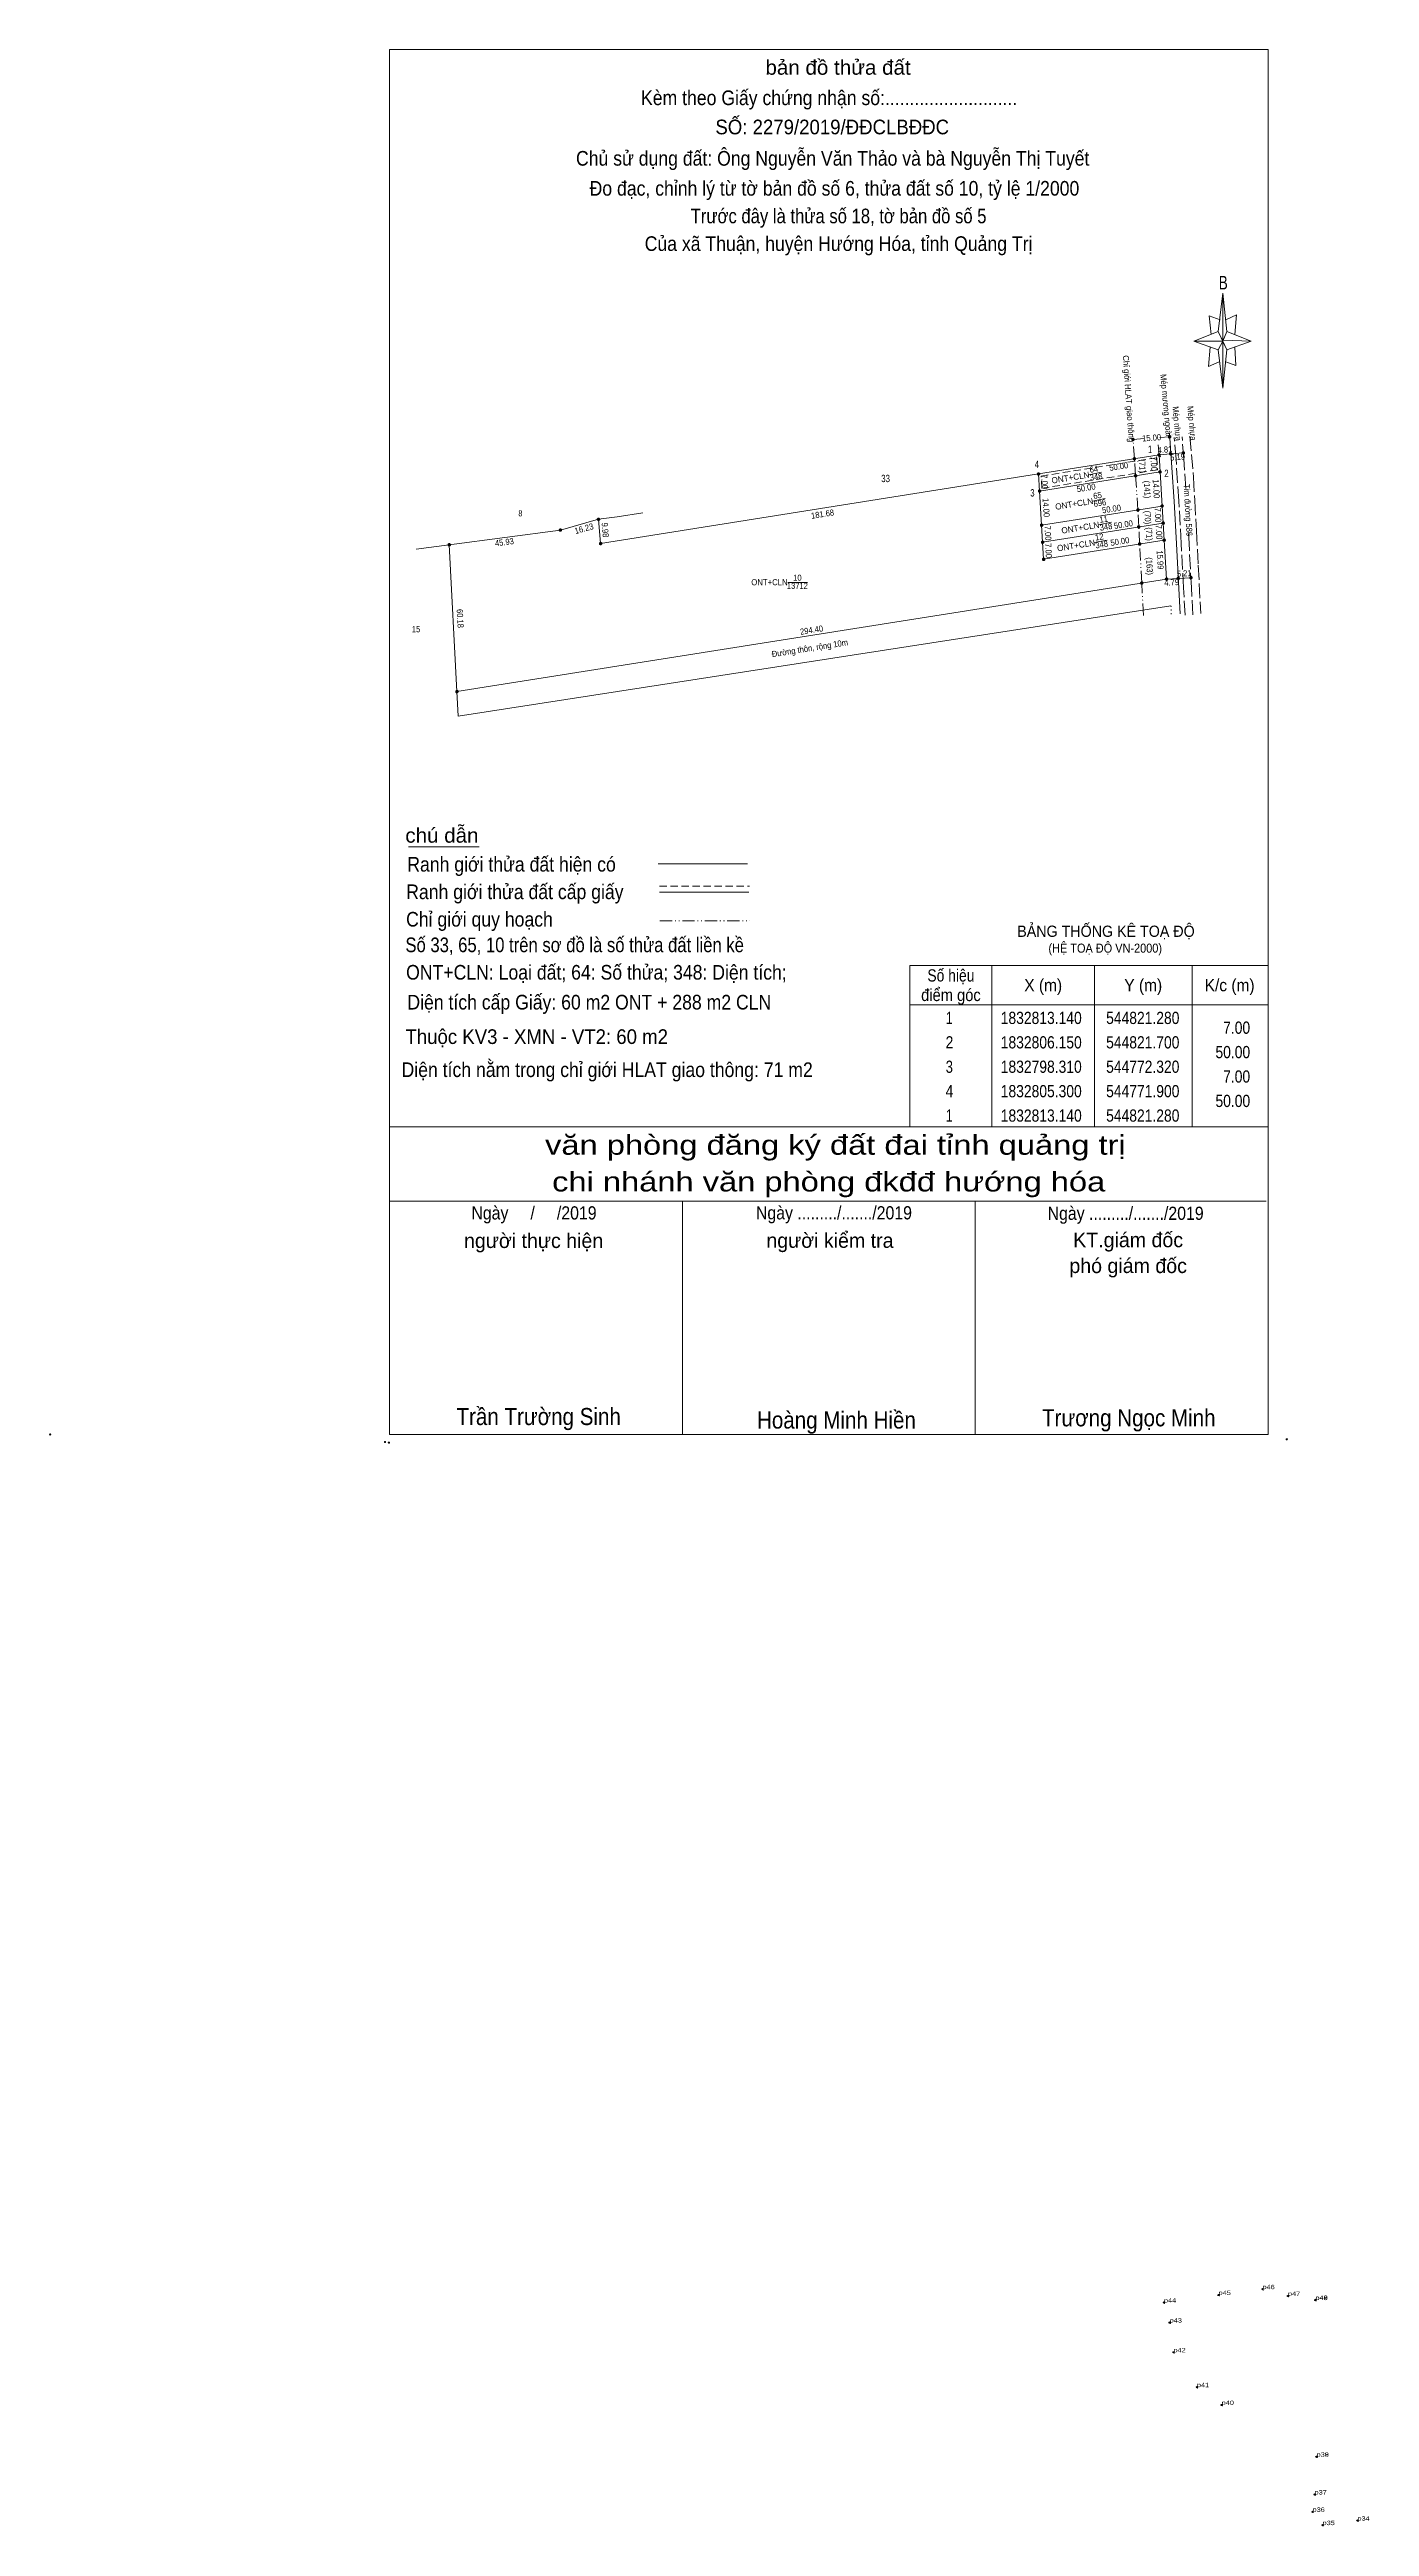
# Model space of a CAD drawing. Header units: metres. Extents: x 542053 to 545555, y 1832668 to 1833706.
# Drawn here: x 543971 to 544512, y 1832682 to 1833696 of the extents above; entities that cross this region are included whole.
import ezdxf
from ezdxf.enums import TextEntityAlignment as Align

# ---------------------------------------------------------------- set-up
doc = ezdxf.new("R2010")
doc.units = ezdxf.units.M
doc.header["$PDMODE"] = 32
doc.header["$PDSIZE"] = 0.5
for name, pattern in [('DASH_DOUBLE_DOT', [9.2, 5, -1.2, 0.3, -1.2, 0.3, -1.2]), ('DOT_DASHED', [7.7, 5, -1.2, 0.3, -1.2]), ('DOTTED', [1.5, 0.3, -1.2]), ('LONG_DASHED', [7.5, 6, -1.5]), ('MEDIUM_DASHED', [4.5, 3, -1.5])]:
    doc.linetypes.add(name, pattern=pattern)
for name, color, linetype, lineweight in [('1', 7, 'Continuous', 13), ('10', 7, 'Continuous', 13), ('17', 7, 'Continuous', 13), ('2', 7, 'Continuous', 13), ('28', 7, 'DASH_DOUBLE_DOT', 13), ('5', 7, 'Continuous', 13), ('6', 7, 'Continuous', 13), ('63', 7, 'Continuous', 13)]:
    doc.layers.add(name, color=color, linetype=linetype, lineweight=lineweight)
doc.layers.add('12', color=7, linetype='Continuous')
doc.layers.add('7', color=7, linetype='Continuous')

msp = doc.modelspace()

# ---------------------------------------------------------------- hatches: boundary and pattern name
at = {"layer": '28'}
for points in [[(544415.97, 1833536.52, 1), (544414.97, 1833536.52, 1)], [(544430.93, 1833537.56, 1), (544429.93, 1833537.56, 1)], [(544416.51, 1833528.61, 1), (544415.51, 1833528.61, 1)], [(544426.62, 1833530.21, 1), (544425.62, 1833530.21, 1)], [(544431.41, 1833530.59, 1), (544430.41, 1833530.59, 1)], [(544436.58, 1833531, 1), (544435.58, 1833531, 1)], [(544377.24, 1833522.37, 1), (544376.24, 1833522.37, 1)], [(544377.66, 1833515.38, 1), (544376.66, 1833515.38, 1)], [(544417, 1833521.63, 1), (544416, 1833521.63, 1)], [(544427.04, 1833523.22, 1), (544426.04, 1833523.22, 1)], [(544196.93, 1833503.81, 1), (544195.93, 1833503.81, 1)], [(544417.96, 1833507.67, 1), (544416.96, 1833507.67, 1)], [(544427.88, 1833509.25, 1), (544426.88, 1833509.25, 1)], [(544181.31, 1833499.39, 1), (544180.31, 1833499.39, 1)], [(544197.81, 1833493.87, 1), (544196.81, 1833493.87, 1)], [(544378.5, 1833501.41, 1), (544377.5, 1833501.41, 1)], [(544378.92, 1833494.42, 1), (544377.92, 1833494.42, 1)], [(544418.3, 1833500.67, 1), (544417.3, 1833500.67, 1)], [(544418.68, 1833493.68, 1), (544417.68, 1833493.68, 1)], [(544428.3, 1833502.26, 1), (544427.3, 1833502.26, 1)], [(544428.72, 1833495.27, 1), (544427.72, 1833495.27, 1)], [(544135.78, 1833493.37, 1), (544134.78, 1833493.37, 1)], [(544379.34, 1833487.43, 1), (544378.34, 1833487.43, 1)], [(544419.54, 1833477.7, 1), (544418.54, 1833477.7, 1)], [(544429.69, 1833479.31, 1), (544428.69, 1833479.31, 1)], [(544434.47, 1833479.59, 1), (544433.47, 1833479.59, 1)], [(544439.68, 1833479.91, 1), (544438.68, 1833479.91, 1)], [(544138.91, 1833433.27, 1), (544137.91, 1833433.27, 1)]]:
    msp.add_hatch(color=256, dxfattribs=at).paths.add_polyline_path(points)

# ---------------------------------------------------------------- linework, layer by layer
at = {"layer": '1'}
msp.add_line((544214.59, 1833506.53), (544204.14, 1833504.78), dxfattribs=at)
for points in [[(544197.31, 1833493.87), (544376.74, 1833522.37), (544426.12, 1833530.21)], [(544204.14, 1833504.78), (544196.43, 1833503.81), (544197.31, 1833493.87)], [(544204.14, 1833504.78), (544196.43, 1833503.81), (544197.31, 1833493.87)], [(544204.14, 1833504.78), (544196.43, 1833503.81), (544197.31, 1833493.87)]]:
    msp.add_lwpolyline(points, dxfattribs=at)
at = {"layer": '1', "linetype": 'MEDIUM_DASHED'}
msp.add_lwpolyline([(544425.19, 1833529.05), (544425.49, 1833524.07), (544378.09, 1833516.54), (544377.79, 1833521.52)], close=True, dxfattribs=at)
at = {"layer": '1'}
for points in [[(544376.74, 1833522.37), (544377.16, 1833515.38), (544378, 1833501.41), (544378.42, 1833494.42), (544378.84, 1833487.43), (544428.22, 1833495.27), (544429.19, 1833479.31), (544138.41, 1833433.27), (544135.28, 1833493.37), (544180.81, 1833499.39), (544196.43, 1833503.81), (544197.31, 1833493.87)], [(544426.54, 1833523.22), (544427.38, 1833509.25), (544378, 1833501.41), (544377.16, 1833515.38)], [(544427.38, 1833509.25), (544427.8, 1833502.26), (544378.42, 1833494.42), (544378, 1833501.41)], [(544427.8, 1833502.26), (544428.22, 1833495.27), (544378.84, 1833487.43), (544378.42, 1833494.42)]]:
    msp.add_lwpolyline(points, close=True, dxfattribs=at)
at = {"layer": '10', "linetype": 'DASH_DOUBLE_DOT'}
for p, q in [((544416.01, 1833528.61), (544415.38, 1833537.84)), ((544417.8, 1833500.67), (544417.46, 1833507.67)), ((544418.18, 1833493.68), (544417.8, 1833500.67))]:
    msp.add_line(p, q, dxfattribs=at)
at = {"layer": '10'}
for p, q in [((544432.25, 1833511.17), (544430.34, 1833538.94)), ((544426.12, 1833530.21), (544425.79, 1833534.32)), ((544426.12, 1833530.21), (544426.54, 1833523.22)), ((544433.21, 1833493.76), (544432.25, 1833511.2)), ((544434.74, 1833465.16), (544433.21, 1833493.76))]:
    msp.add_line(p, q, dxfattribs=at)
at = {"layer": '10', "linetype": 'LONG_DASHED'}
for p, q in [((544436.27, 1833528.64), (544435.57, 1833537.56)), ((544437.11, 1833516.39), (544436.27, 1833528.61)), ((544438.42, 1833494.05), (544438.2, 1833498.04)), ((544439.39, 1833475.95), (544438.42, 1833494.04)), ((544440, 1833464.66), (544439.39, 1833475.95))]:
    msp.add_line(p, q, dxfattribs=at)
for points in [[(544436.79, 1833464.49), (544436.18, 1833475.78), (544435.21, 1833493.87), (544434.25, 1833511.31), (544433.07, 1833528.39), (544432.37, 1833537.31)], [(544438.67, 1833537.87), (544440.21, 1833521.11), (544440.77, 1833511.47), (544441.49, 1833499.1), (544442.17, 1833485.02), (544443.24, 1833465.25)]]:
    msp.add_lwpolyline(points, dxfattribs=at)
at = {"layer": '10', "linetype": 'DASH_DOUBLE_DOT'}
for points in [[(544417.46, 1833507.67), (544416.5, 1833521.63), (544416.01, 1833528.61)], [(544419.76, 1833464.36), (544419.04, 1833477.7), (544418.18, 1833493.68)]]:
    msp.add_lwpolyline(points, dxfattribs=at)
at = {"layer": '10'}
for points in [[(544376.74, 1833522.37), (544377.16, 1833515.38), (544426.54, 1833523.22), (544427.38, 1833509.25)], [(544377.16, 1833515.38), (544378, 1833501.41), (544427.38, 1833509.25), (544427.8, 1833502.26)], [(544180.81, 1833499.39), (544135.28, 1833493.37), (544121.72, 1833491.58)], [(544378, 1833501.41), (544378.42, 1833494.42), (544427.8, 1833502.26), (544428.22, 1833495.27), (544429.19, 1833479.31)], [(544378.42, 1833494.42), (544378.84, 1833487.43), (544428.22, 1833495.27)]]:
    msp.add_lwpolyline(points, dxfattribs=at)
at = {"layer": '17'}
msp.add_line((544118.52, 1833369.73), (544147.48, 1833369.73), dxfattribs=at)
at = {"layer": '2'}
msp.add_line((544138.93, 1833423.23), (544431.01, 1833468.32), dxfattribs=at)
at = {"layer": '2', "linetype": 'DOTTED'}
msp.add_line((544431.01, 1833468.32), (544431.19, 1833463.89), dxfattribs=at)
at = {"layer": '2'}
msp.add_lwpolyline([(544135.28, 1833493.37), (544138.41, 1833433.27), (544429.19, 1833479.31)], dxfattribs=at)
msp.add_point((544426.47, 1833529.71), dxfattribs=at)
at = {"layer": '28', "linetype": 'Continuous'}
for p, q in [((544415.47, 1833536.52), (544420.06, 1833536.84)), ((544426.43, 1833537.28), (544430.43, 1833537.56)), ((544180.81, 1833499.39), (544196.43, 1833503.81)), ((544138.41, 1833433.27), (544138.93, 1833423.23))]:
    msp.add_line(p, q, dxfattribs=at)
at = {"layer": '28'}
for centre in [(544415.47, 1833536.52), (544430.43, 1833537.56), (544416.01, 1833528.61), (544426.12, 1833530.21), (544430.91, 1833530.59), (544436.08, 1833531), (544376.74, 1833522.37), (544377.16, 1833515.38), (544416.5, 1833521.63), (544426.54, 1833523.22), (544196.43, 1833503.81), (544417.46, 1833507.67), (544427.38, 1833509.25), (544180.81, 1833499.39), (544197.31, 1833493.87), (544378, 1833501.41), (544378.42, 1833494.42), (544417.8, 1833500.67), (544418.18, 1833493.68), (544135.28, 1833493.37), (544378.84, 1833487.43), (544419.04, 1833477.7), (544429.19, 1833479.31), (544433.97, 1833479.59), (544439.18, 1833479.91), (544138.41, 1833433.27)]:
    msp.add_circle(centre, 0.5, dxfattribs=at)
at = {"layer": '28', "linetype": 'DOT_DASHED'}
for centre in [(544427.8, 1833502.26), (544428.22, 1833495.27)]:
    msp.add_circle(centre, 0.5, dxfattribs=at)
at = {"layer": '5'}
for p, q in [((544450.32, 1833580.77), (544452.32, 1833596.37)), ((544450.32, 1833573.17), (544440.32, 1833576.77)), ((544453.92, 1833580.77), (544463.92, 1833576.77)), ((544453.92, 1833573.17), (544452.32, 1833557.57)), ((544457.52, 1833566.77), (544453.52, 1833568.37)), ((544457.12, 1833574.37), (544457.52, 1833566.77)), ((544110.84, 1833255.01), (544470.84, 1833255.01)), ((544110.84, 1833224.61), (544470.04, 1833224.61)), ((544110.84, 1833224.61), (544470.04, 1833224.61)), ((544110.84, 1833224.61), (544470.04, 1833224.61)), ((544230.84, 1833129.01), (544230.84, 1833224.61)), ((544350.84, 1833129.01), (544350.84, 1833224.61))]:
    msp.add_line(p, q, dxfattribs=at)
for points in [[(544110.84, 1833696.21), (544470.84, 1833696.21), (544470.84, 1833129.01), (544110.84, 1833129.01)], [(544452.32, 1833596.37), (544453.92, 1833580.77), (544452.32, 1833576.77)], [(544452.32, 1833576.77), (544440.32, 1833576.77), (544450.32, 1833580.77), (544453.92, 1833573.17), (544463.92, 1833576.77), (544452.32, 1833577.17)], [(544452.32, 1833576.77), (544452.32, 1833557.57), (544450.32, 1833573.17)]]:
    msp.add_lwpolyline(points, close=True, dxfattribs=at)
for points in [[(544451.12, 1833585.57), (544446.72, 1833587.17), (544447.52, 1833579.57)], [(544453.52, 1833585.57), (544457.92, 1833587.57), (544457.12, 1833579.57)], [(544452.32, 1833576.77), (544450.32, 1833580.77), (544440.32, 1833576.77)], [(544452.32, 1833576.77), (544453.92, 1833573.17), (544463.92, 1833576.77)], [(544447.12, 1833574.37), (544446.32, 1833566.37), (544450.72, 1833568.37)], [(544470.84, 1833129.01), (544110.84, 1833129.01), (544110.84, 1833224.61)]]:
    msp.add_lwpolyline(points, dxfattribs=at)
for p in [(544108.96, 1833125.93), (544110.56, 1833125.65)]:
    msp.add_point(p, dxfattribs=at)
at = {"layer": '6'}
for p, q in [((544220.92, 1833362.77), (544257.48, 1833362.77)), ((544221.48, 1833351.05), (544258.04, 1833351.05))]:
    msp.add_line(p, q, dxfattribs=at)
at = {"layer": '6', "linetype": 'MEDIUM_DASHED'}
msp.add_line((544221.48, 1833353.53), (544258.28, 1833353.53), dxfattribs=at)
at = {"layer": '6'}
for p in [(543971.73, 1833129.03), (544478.44, 1833127.01)]:
    msp.add_point(p, dxfattribs=at)
at = {"layer": '63'}
for p, q in [((544397.31, 1833522.07), (544402.54, 1833523.09)), ((544398.84, 1833511.3), (544404.07, 1833512.32)), ((544399.59, 1833494.31), (544404.82, 1833495.33)), ((544401.35, 1833501.57), (544406.58, 1833502.59)), ((544274.02, 1833477.92), (544282.04, 1833477.92)), ((544433.97, 1833479.6), (544429.19, 1833479.31)), ((544439.18, 1833479.91), (544433.97, 1833479.59)), ((544357.64, 1833321.01), (544357.64, 1833255.01)), ((544399.64, 1833321.01), (544399.64, 1833255.01)), ((544439.64, 1833321.01), (544439.64, 1833255.01)), ((544324.04, 1833305.01), (544470.84, 1833305.01))]:
    msp.add_line(p, q, dxfattribs=at)
at = {"layer": '63', "linetype": 'DASH_DOUBLE_DOT'}
msp.add_line((544221.6, 1833339.37), (544258.4, 1833339.37), dxfattribs=at)
at = {"layer": '63'}
msp.add_lwpolyline([(544436.08, 1833531), (544430.91, 1833530.59), (544426.12, 1833530.21)], dxfattribs=at)
msp.add_lwpolyline([(544324.04, 1833321.01), (544470.84, 1833321.01), (544470.84, 1833255.01), (544324.04, 1833255.01)], close=True, dxfattribs=at)
at = {"layer": '7'}
for p in [(544450.52, 1832776.55), (544468.53, 1832778.94), (544478.94, 1832776.17), (544490.2, 1832774.47), (544490.21, 1832774.55), (544428.12, 1832773.47), (544430.5, 1832765.27), (544432.03, 1832753.09), (544441.64, 1832738.81), (544451.78, 1832731.53), (544490.67, 1832710.31), (544490.68, 1832710.32), (544489.85, 1832694.85), (544489.02, 1832687.76), (544493.13, 1832682.31), (544507.42, 1832684.18)]:
    msp.add_point(p, dxfattribs=at)

# ---------------------------------------------------------------- texts
at = {"layer": '1'}
for s, width, p in [('ONT+CLN', 0.95, (544266.495, 1833476.81)), ('13712', 0.85, (544277.925, 1833475.32)), ('10', 0.85, (544277.945, 1833478.63))]:
    msp.add_text(s, height=2.5, dxfattribs=dict(at, width=width)).set_placement(p, align=Align.CENTER)
for s, height, width, p in [('BẢNG THỐNG KÊ TOẠ ĐỘ ', 4.6, 0.95, (544368.01, 1833332.8)), ('(HỆ TOẠ ĐỘ VN-2000)', 3.72, 0.9, (544380.81, 1833326.32))]:
    msp.add_text(s, height=height, dxfattribs=dict(at, width=width)).set_placement(p)
at = {"layer": '12', "width": 1.25}
for s, p in [('p44', (544428.12, 1832773.46)), ('p45', (544450.52, 1832776.55)), ('p46', (544468.53, 1832778.94)), ('p47', (544478.94, 1832776.17)), ('p49', (544490.2, 1832774.47)), ('p48', (544490.21, 1832774.55)), ('p43', (544430.5, 1832765.27)), ('p42', (544432.03, 1832753.09)), ('p41', (544441.64, 1832738.81)), ('p40', (544451.78, 1832731.53)), ('p38', (544490.67, 1832710.31)), ('p39', (544490.68, 1832710.32)), ('p37', (544489.85, 1832694.85)), ('p36', (544489.02, 1832687.76)), ('p35', (544493.13, 1832682.31)), ('p34', (544507.42, 1832684.18))]:
    msp.add_text(s, height=1.8, dxfattribs=at).set_placement(p)
at = {"layer": '2'}
for s, width, p in [('4', 0.8, (544376.075, 1833524.8)), ('1', 0.65, (544422.445, 1833530.96)), ('33', 0.8, (544314.075, 1833519.04)), ('3', 0.75, (544374.25, 1833513.15)), ('2', 0.8, (544429.165, 1833521.15))]:
    msp.add_text(s, height=3, dxfattribs=dict(at, width=width)).set_placement(p, align=Align.CENTER)
at = {"layer": '28'}
for s, rotation, width, p in [('Chỉ giới HLAT giao thông', 273.945, 0.95, (544412.475, 1833553.126)), ('Mép mương ngoài', 275.25, 0.9, (544427.781, 1833550.464)), ('Mép nhựa', 275.25, 0.9, (544432.25, 1833542.914)), ('Mép nhựa', 275.25, 0.9, (544438.33, 1833543.044)), ('15.00', 4.52, 0.9, (544423.176, 1833535.954)), ('Tim đường 586', 273.151, 0.9, (544436.783, 1833507.544))]:
    msp.add_text(s, height=2.5, rotation=rotation, dxfattribs=dict(at, width=width)).set_placement(p, align=Align.CENTER)
at = {"layer": '5'}
for s, height, width, p in [('bản đồ thửa đất', 6, 1.05, (544294.6, 1833685.89)), ('Kèm theo Giấy chứng nhận số:...........................', 6, 0.9, (544290.92, 1833673.45)), ('SỐ: 2279/2019/ĐĐCLBĐĐC', 6, 0.95, (544292.2, 1833661.49)), ('Chủ sử dụng đất: Ông Nguyễn Văn Thảo và bà Nguyễn Thị Tuyết', 6, 0.9, (544292.395, 1833648.65)), ('Đo đạc, chỉnh lý từ tờ bản đồ số 6, thửa đất số 10, tỷ lệ 1/2000 ', 6, 0.9, (544294.12, 1833636.37)), ('Trước đây là thửa số 18, tờ bản đồ số 5', 6, 0.85, (544294.81, 1833625.05)), ('Của xã Thuận, huyện Hướng Hóa, tỉnh Quảng Trị', 6, 0.9, (544294.81, 1833613.72)), ('B', 5.51, 0.75, (544452.44, 1833597.97)), ('văn phòng đăng ký đất đai tỉnh quảng trị', 8, 1.25, (544293.5, 1833243.57)), ('chi nhánh văn phòng đkđđ hướng hóa', 8, 1.25, (544290.75, 1833228.53)), ('Ngày     /     /2019', 5.4, 0.9, (544170, 1833217.05)), ('Ngày ........./......./2019', 5.4, 0.9, (544292.91, 1833217.09)), ('Ngày ........./......./2019', 5.4, 0.9, (544412.43, 1833216.89)), ('Trần Trường Sinh', 7, 0.9, (544171.92, 1833132.85)), ('Hoàng Minh Hiền', 7, 0.9, (544293.935, 1833131.41)), ('Trương Ngọc Minh', 7, 0.9, (544413.725, 1833132.33))]:
    msp.add_text(s, height=height, dxfattribs=dict(at, width=width)).set_placement(p, align=Align.CENTER)
for s, p in [('người thực hiện', (544169.85, 1833205.37)), ('người kiểm tra', (544291.27, 1833205.45)), ('KT.giám đốc', (544413.46, 1833205.69)), ('phó giám đốc', (544413.46, 1833195.11))]:
    msp.add_text(s, height=6, dxfattribs=at).set_placement(p, align=Align.CENTER)
at = {"layer": '6'}
for s, width, p in [('chú dẫn', 1.05, (544117.28, 1833371.37)), ('Ranh giới thửa đất hiện có ', 0.9, (544118.08, 1833359.53)), ('Ranh giới thửa đất cấp giấy', 0.9, (544117.64, 1833348.25)), ('Chỉ giới quy hoạch', 0.9, (544117.6, 1833337.01)), ('Số 33, 65, 10 trên sơ đồ là số thửa đất liền kề', 0.85, (544117.32, 1833326.53)), ('ONT+CLN: Loại đất; 64: Số thửa; 348: Diện tích;', 0.9, (544117.6, 1833315.29)), ('Diện tích cấp Giấy: 60 m2 ONT + 288 m2 CLN', 0.9, (544118.12, 1833303.05)), ('Thuộc KV3 - XMN - VT2: 60 m2', 0.95, (544117.32, 1833288.93)), ('Diện tích nằm trong chỉ giới HLAT giao thông: 71 m2', 0.9, (544115.73, 1833275.39))]:
    msp.add_text(s, height=6, dxfattribs=dict(at, width=width)).set_placement(p)
at = {"layer": '63'}
for s, rotation, width, p in [('64', 9.021, 0.95, (544399.569, 1833523.119)), ('50.00', 9.021, 0.9, (544409.789, 1833524.2)), ('(71)', 273.439, 0.9, (544418.042, 1833525.53)), ('7.00', 273.439, 0.9, (544422.763, 1833526.545)), ('4.81', 4.536, 0.85, (544428.646, 1833531.119)), ('5.19', 4.534, 0.9, (544433.806, 1833528.079)), ('7.00', 273.439, 0.9, (544378.003, 1833519.105)), ('50.00', 9.021, 0.9, (544396.419, 1833515.49)), ('348', 9.021, 0.9, (544400.524, 1833520.021)), ('65', 9.021, 0.95, (544401.094, 1833512.352)), ('(141)', 273.441, 0.9, (544420.042, 1833515.96)), ('14.00', 273.441, 0.9, (544423.742, 1833516.21)), ('181.68', 9.025, 0.9, (544288.424, 1833504.722)), ('14.00', 273.441, 0.9, (544378.632, 1833508.53)), ('696', 9.021, 0.9, (544402.054, 1833509.247)), ('11', 9.021, 0.9, (544403.614, 1833502.618)), ('50.00', 9.021, 0.9, (544406.839, 1833506.83)), ('(70)', 273.441, 0.9, (544420.232, 1833504.51)), ('7.00', 273.439, 0.9, (544424.463, 1833505.495)), ('45.93', 7.532, 0.9, (544158.031, 1833493.209)), ('16.23', 15.8, 0.95, (544190.825, 1833498.808)), ('9.98', 275.059, 0.9, (544197.964, 1833499.33)), ('7.00', 273.439, 0.9, (544379.353, 1833498.085)), ('12', 9.021, 0.95, (544401.844, 1833495.358)), ('348', 9.021, 0.9, (544402.804, 1833492.261)), ('348', 9.021, 0.9, (544404.564, 1833499.521)), ('50.00', 9.021, 0.9, (544410.269, 1833493.52)), ('50.00', 9.021, 0.9, (544411.709, 1833500.45)), ('(71)', 273.441, 0.9, (544420.862, 1833497.71)), ('7.00', 273.439, 0.9, (544424.883, 1833498.505)), ('7.00', 273.439, 0.9, (544379.593, 1833490.915)), ('(163)', 273.441, 0.9, (544420.982, 1833484.57)), ('15.99', 273.478, 0.9, (544425.364, 1833487.091)), ('4.79', 3.472, 0.9, (544431.344, 1833476.734)), ('5.21', 3.515, 0.85, (544436.493, 1833480.418)), ('60.18', 272.981, 0.85, (544138.52, 1833463.135)), ('Đường thôn, rộng 10m', 8.997, 0.9, (544283.225, 1833449.797)), ('294.40', 8.997, 0.9, (544283.93, 1833457.217))]:
    msp.add_text(s, height=2.5, rotation=rotation, dxfattribs=dict(at, width=width)).set_placement(p, align=Align.CENTER)
for p in [(544390.019, 1833519.664), (544391.549, 1833508.894), (544392.299, 1833491.904), (544394.059, 1833499.164)]:
    msp.add_text('ONT+CLN', height=2.5, rotation=9.021, dxfattribs=at).set_placement(p, align=Align.CENTER)
for s, height, width, p in [('8', 2.5, 0.75, (544164.435, 1833505.01)), ('15', 2.5, 0.8, (544121.68, 1833457.56)), ('điểm góc', 5, 0.9, (544340.845, 1833306.51)), ('Số hiệu', 5, 0.85, (544340.835, 1833314.51)), ('X (m)', 5, 0.95, (544378.65, 1833310.51)), ('Y (m)', 5, 0.95, (544419.64, 1833310.51)), ('K/c (m)', 5, 0.95, (544455.045, 1833310.51)), (' 1', 5, 0.75, (544339.44, 1833297.11)), ('1832813.140', 5, 0.85, (544377.85, 1833297.11)), ('544821.280', 5, 0.85, (544419.455, 1833297.11)), (' 2', 5, 0.85, (544339.45, 1833287.11)), ('1832806.150', 5, 0.85, (544377.85, 1833287.11)), ('544821.700', 5, 0.85, (544419.455, 1833287.11)), (' 3', 5, 0.8, (544339.445, 1833277.11)), ('1832798.310', 5, 0.85, (544377.85, 1833277.11)), ('544772.320', 5, 0.85, (544419.455, 1833277.11)), (' 4', 5, 0.85, (544339.44, 1833267.11)), ('1832805.300', 5, 0.85, (544377.85, 1833267.11)), ('544771.900', 5, 0.85, (544419.455, 1833267.11)), (' 1', 5, 0.75, (544339.44, 1833257.11)), ('1832813.140', 5, 0.85, (544377.85, 1833257.11)), ('544821.280', 5, 0.85, (544419.455, 1833257.11))]:
    msp.add_text(s, height=height, dxfattribs=dict(at, width=width)).set_placement(p, align=Align.CENTER)
at = {"layer": '63', "width": 0.85}
for s, p in [('7.00', (544463.45, 1833293.11)), ('50.00', (544463.46, 1833283.11)), ('7.00', (544463.45, 1833273.11)), ('50.00', (544463.46, 1833263.11))]:
    msp.add_text(s, height=5, dxfattribs=at).set_placement(p, align=Align.RIGHT)

doc.saveas('drawing.dxf')
